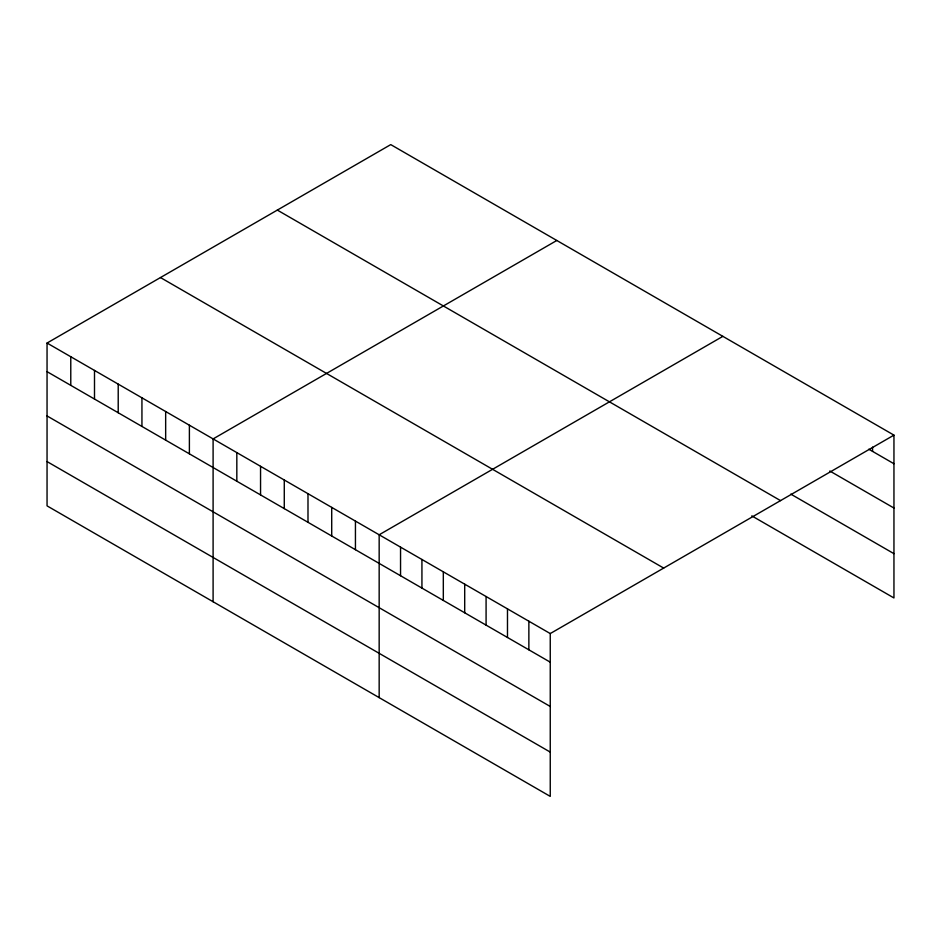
<?xml version="1.0" encoding="UTF-8"?>
<svg xmlns="http://www.w3.org/2000/svg" width="941" height="941" viewBox="0 0 941 941"><rect width="100%" height="100%" fill="white"/><g stroke="black" fill="none" stroke-linecap="round" stroke-linejoin="round"><path stroke-width="1.41" d="M47.05 343.042L550.25 633.564L550.25 796.392L47.05 505.87L47.05 343.042L390.75 144.608L893.95 435.13L893.95 597.958L751.8 515.88M556.801 240.484L213.101 438.918L213.101 601.746M722.864 336.349L379.164 534.782L379.164 697.61M550.25 633.564L893.95 435.13M868.79 449.21L893.95 463.737M829.797 470.994L893.95 508.034M790.793 494.107L893.95 553.661M277.324 210.09L780.524 500.612M160.476 277.56L663.676 568.082M47.05 371.66L550.25 662.17M47.05 415.946L550.25 706.468M47.05 461.584L550.25 752.094M872.566 447.104L872.566 451.398M528.866 621.213L528.866 649.831M507.481 608.874L507.481 637.48M486.085 596.523L486.085 625.13M464.701 584.173L464.701 612.791M443.317 571.834L443.317 600.44M421.933 559.483L421.933 588.09M400.548 547.133L400.548 575.739M355.439 521.091L355.439 549.697M331.714 507.399L331.714 536.005M307.989 493.696L307.989 522.314M284.276 480.004L284.276 508.611M260.551 466.313L260.551 494.919M236.826 452.609L236.826 481.227M189.388 425.214L189.388 453.833M165.663 411.523L165.663 440.129M141.938 397.831L141.938 426.438M118.213 384.128L118.213 412.746M94.5 370.436L94.5 399.043M70.775 356.745L70.775 385.351"/></g></svg>
